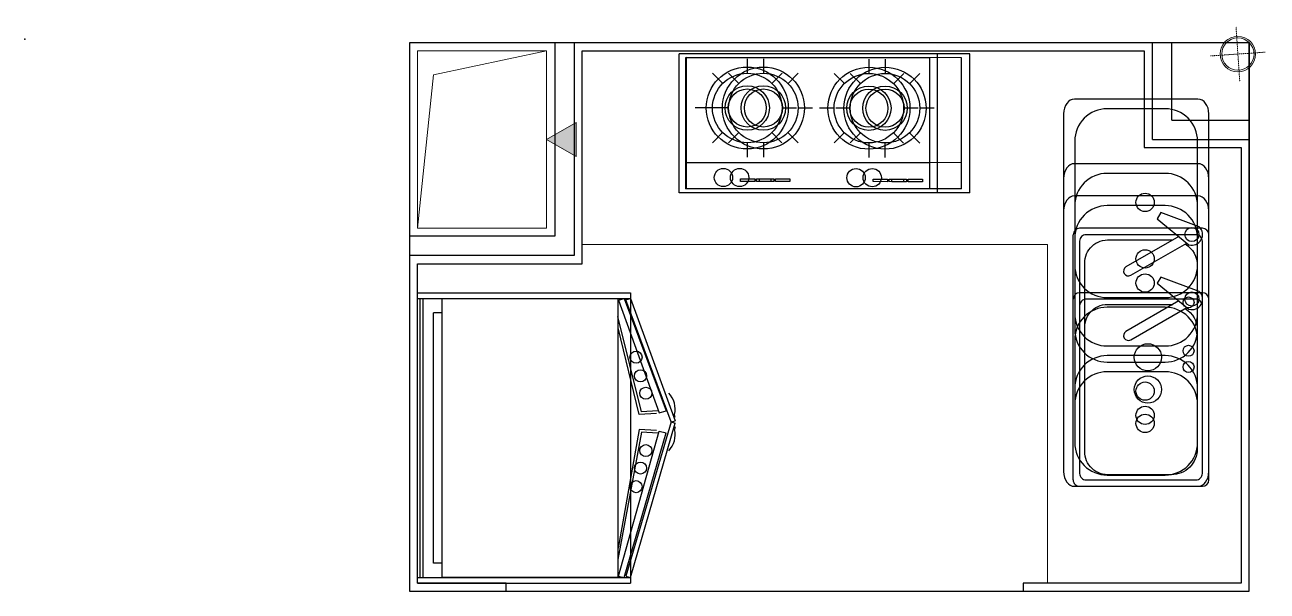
# Model space of a CAD drawing. Header units: millimetres. Extents: x -1190 to 2655, y 0 to 1755.
import ezdxf

# ---------------------------------------------------------------- set-up
doc = ezdxf.new("R2010")
doc.units = ezdxf.units.MM
doc.linetypes.add('DASH', pattern=[0.35, 0.25, -0.1])
doc.linetypes.add('DASHED2', pattern=[0.375, 0.25, -0.125])
for name, color, linetype in [('.PF-活动家具', 141, 'Continuous'), ('A-WALL-MOVE', 4, 'Continuous'), ('A-WINDOW', 2, 'Continuous'), ('A-厨卫装修线', 145, 'Continuous'), ('Sunac_Refline', 1, 'Continuous'), ('Sunac_水盆', 150, 'Continuous'), ('Sunac_灶台', 85, 'Continuous')]:
    doc.layers.add(name, color=color, linetype=linetype)
for name, color, linetype, lineweight in [('A-洁具厨具', 30, 'Continuous', 18), ('Sunac_排气道', 12, 'Continuous', 18), ('Sunac_立管', 80, 'Continuous', 18)]:
    doc.layers.add(name, color=color, linetype=linetype, lineweight=lineweight)

# ---------------------------------------------------------------- blocks, each defined once
blk = doc.blocks.new('900-660冰箱')
at = {"layer": '.PF-活动家具', "color": 250}
for p, q in [((17.8, 639.9), (366.2, 770.2)), ((400.4, 785), (22.1, 644.8)), ((371.9, 748.8), (366.2, 770.2)), ((385.3, 797.8), (377.3, 795.7)), ((400.4, 785), (397, 797.8)), ((400.4, 785), (403.9, 797.8)), ((400.4, 785), (878.8, 644.8)), ((415.6, 797.8), (423.6, 795.7)), ((428.9, 748.8), (434.7, 770.2)), ((883.1, 639.9), (434.7, 770.2)), ((22.5, 622.1), (371.9, 748.8)), ((365.9, 744.3), (368.6, 693.5)), ((374.2, 740.2), (377, 686.6)), ((426.6, 740.2), (423.8, 686.6)), ((878.3, 622.1), (428.9, 748.8)), ((434.9, 744.3), (432.3, 693.5)), ((368.6, 693.5), (73.9, 620.5)), ((432.3, 693.5), (826.9, 620.5)), ((17.8, 0), (17.8, 660)), ((22.1, 644.8), (18, 660)), ((377, 686.6), (108.8, 621.4)), ((423.8, 686.6), (792.1, 621.4)), ((878.8, 644.8), (882.8, 660)), ((882.2, 0), (882.2, 660)), ((22.5, 622.1), (17.8, 639.9)), ((18.2, 620.5), (882.6, 620.5)), ((18.2, 77.1), (18.2, 620.5)), ((878.3, 622.1), (883.1, 639.9)), ((882.6, 620.5), (882.6, 77.1)), ((882.6, 77.1), (18.2, 77.1)), ((62.6, 77.1), (62.6, 50.2)), ((838.2, 77.1), (838.2, 50.2)), ((838.2, 50.2), (62.6, 50.2)), ((882.2, 17.8), (17.8, 17.8)), ((882.2, 8.9), (17.8, 8.9))]:
    blk.add_line(p, q, dxfattribs=at)
at = {"layer": '.PF-活动家具'}
for p, q in [((17.9, 660), (397, 797.8)), ((882.9, 660), (403.9, 797.8)), ((0, 660), (900, 660)), ((0, 0), (0, 660)), ((900, 0), (900, 660)), ((900, 0), (900, 660)), ((900, 0), (900, 660)), ((900, 0), (0, 0))]:
    blk.add_line(p, q, dxfattribs=at)
at = {"layer": '.PF-活动家具', "color": 8}
blk.add_line((18.2, 83.8), (18.2, 596.1), dxfattribs=at)
at = {"layer": '.PF-活动家具', "color": 250}
for centre in [(199.7, 676.7), (257.4, 690.7), (311.5, 706.9), (489.3, 706.9), (543.4, 690.7), (601.1, 676.7)]:
    blk.add_circle(centre, 18.7, dxfattribs=at)
for centre, start, end in [((359.8, 728.2), 75.4644, 134.5356), ((441.1, 728.2), 45.4644, 104.5356)]:
    blk.add_arc(centre, 69.7, start, end, dxfattribs=at)
blk = doc.blocks.new('灶台_800')
at = {"layer": 'Sunac_灶台'}
for p, q in [((400, 0), (-400, 0)), ((-400, -430), (-400, 0)), ((400, -430), (400, 0)), ((400, -430), (-400, -430))]:
    blk.add_line(p, q, dxfattribs=at)
at = {"layer": 'Sunac_灶台', "color": 250}
for p, q in [((376.4, -11.6), (-379.8, -11.6)), ((-379.8, -11.6), (-379.8, -418.4)), ((-188.8, -15), (-188.8, -59.9)), ((187.8, -15.6), (187.7, -60.4)), ((376.4, -418.4), (376.4, -11.6)), ((-264.9, -91.3), (-296.6, -59.5)), ((-81.1, -59.8), (-112.8, -91.5)), ((111.6, -91.8), (79.9, -60.1)), ((295.5, -60.4), (263.7, -92)), ((-296.5, -167.3), (-350.3, -167.2)), ((-36.6, -167.7), (-81.4, -167.6)), ((80, -167.8), (35.1, -167.8)), ((339.9, -168.2), (295.1, -168.1)), ((-265.2, -243.4), (-296.9, -275)), ((-81.4, -275.3), (-113, -243.6)), ((111.4, -243.9), (79.6, -275.6)), ((295.2, -275.9), (263.5, -244.1)), ((-189.1, -275), (-189.2, -319.8)), ((187.4, -275.5), (187.3, -320.4)), ((376.4, -337.2), (-379.8, -337.2)), ((376.4, -418.4), (-379.8, -418.4)), ((-210.1, -395.1), (-210.1, -387.1)), ((-210.1, -387.1), (-165.6, -387.1)), ((-165.6, -395.2), (-210.1, -395.1)), ((-165.6, -387.1), (-165.6, -395.2)), ((-151.5, -395.2), (-151.5, -387.1)), ((-151.5, -387.1), (-107, -387.2)), ((-107, -395.3), (-151.5, -395.2)), ((-107, -387.2), (-107, -395.3)), ((200.5, -395.7), (200.5, -387.7)), ((200.5, -387.7), (245, -387.7)), ((245, -395.8), (200.5, -395.7)), ((245, -387.7), (245, -395.8)), ((259.1, -395.8), (259.1, -387.7)), ((259.1, -387.7), (303.6, -387.8)), ((303.6, -395.9), (259.1, -395.8)), ((303.6, -387.8), (303.6, -395.9))]:
    blk.add_line(p, q, dxfattribs=at)
for centre, radius in [((-189, -167.4), 127), ((-189, -167.4), 107.6), ((187.5, -168), 127), ((187.5, -168), 107.6), ((-189, -167.4), 68.7), ((-189, -167.4), 59), ((187.5, -168), 68.7), ((187.5, -168), 59), ((-262.7, -382.9), 28.3), ((147.9, -383.5), 28.3)]:
    blk.add_circle(centre, radius, dxfattribs=at)
blk = doc.blocks.new('水盆_单盆_600_420')
at = {"layer": 'Sunac_水盆'}
for p, q in [((280, 0), (-280, 0)), ((-300, -20), (-300, -400)), ((300, -400), (300, -20)), ((280, -420), (-280, -420))]:
    blk.add_line(p, q, dxfattribs=at)
at = {"layer": 'Sunac_水盆', "color": 250}
for p, q in [((-304.3, -29.8), (-348.7, -148.3)), ((-329.3, -159.6), (-248.8, -61.8)), ((-348.7, -148.3), (-329.3, -159.6))]:
    blk.add_line(p, q, dxfattribs=at)
blk.add_lwpolyline([(260, -20), (-260, -20, 0.414214), (-280, -40), (-280, -380, 0.414214), (-260, -400), (260, -400, 0.414214), (280, -380), (280, -40, 0.414214)], format="xyb", close=True, dxfattribs=at)
blk.add_lwpolyline([(-251.4, -73, -0.256104), (-184, -36), (184, -36, -0.414214), (264, -116), (264, -314, -0.440849), (184, -384), (-184, -384, -0.440849), (-264, -314), (-264, -116, -0.014255), (-263.9, -111.4, -0.014255)], format="xyb", dxfattribs=at)
for points in [[(-154, -241.7), (-254.1, -68.3)], [(-274.5, -93), (-180, -256.7)]]:
    blk.add_lwpolyline(points, dxfattribs=at)
for centre, radius in [((-280.5, -52.6), 21.9), ((0, -188.9), 42)]:
    blk.add_circle(centre, radius, dxfattribs=at)
at = {"layer": 'Sunac_水盆'}
for centre, start, end in [((-280, -20), 90, 180), ((280, -20), 0, 90), ((-280, -400), 180, 270), ((280, -400), 270, 0)]:
    blk.add_arc(centre, 20, start, end, dxfattribs=at)
at = {"layer": 'Sunac_水盆', "color": 250}
for centre, radius, start, end in [((-280.5, -52.6), 33, 343.8129, 136.1888), ((-167, -249.2), 15, 210.0007, 30.0007)]:
    blk.add_arc(centre, radius, start, end, dxfattribs=at)
blk = doc.blocks.new('水盆_单盆_800_420')
at = {"layer": 'Sunac_水盆'}
for p, q in [((380, 0), (-380, 0)), ((-400, -20), (-400, -400)), ((400, -400), (400, -20)), ((380, -420), (-380, -420))]:
    blk.add_line(p, q, dxfattribs=at)
at = {"layer": 'Sunac_水盆', "color": 250}
for p, q in [((-404.3, -29.8), (-448.7, -148.3)), ((-429.3, -159.6), (-348.8, -61.8)), ((-448.7, -148.3), (-429.3, -159.6))]:
    blk.add_line(p, q, dxfattribs=at)
blk.add_lwpolyline([(360, -20), (-360, -20, 0.414214), (-380, -40), (-380, -380, 0.414214), (-360, -400), (360, -400, 0.414214), (380, -380), (380, -40, 0.414214)], format="xyb", close=True, dxfattribs=at)
blk.add_lwpolyline([(-351.4, -73, -0.256104), (-284, -36), (284, -36, -0.414214), (364, -116), (364, -314, -0.440849), (284, -384), (-284, -384, -0.440849), (-364, -314), (-364, -116, -0.014255), (-363.9, -111.4, -0.014255)], format="xyb", dxfattribs=at)
for points in [[(-254, -241.7), (-354.1, -68.3)], [(-374.5, -93), (-280, -256.7)]]:
    blk.add_lwpolyline(points, dxfattribs=at)
for centre, radius in [((-380.5, -52.6), 21.9), ((0, -188.9), 42)]:
    blk.add_circle(centre, radius, dxfattribs=at)
at = {"layer": 'Sunac_水盆'}
for centre, start, end in [((-380, -20), 90, 180), ((380, -20), 0, 90), ((-380, -400), 180, 270), ((380, -400), 270, 0)]:
    blk.add_arc(centre, 20, start, end, dxfattribs=at)
at = {"layer": 'Sunac_水盆', "color": 250}
for centre, radius, start, end in [((-380.5, -52.6), 33, 343.8129, 136.1888), ((-267, -249.2), 15, 210.0007, 30.0007)]:
    blk.add_arc(centre, radius, start, end, dxfattribs=at)
blk = doc.blocks.new('水盆_双盆_900_450')
at = {"layer": 'Sunac_水盆'}
for points in [[(404.5, 0), (-404.5, 0)], [(-450, -34.1), (-450, -415.9)], [(450, -415.9), (450, -34.1)], [(-404.5, -450), (404.5, -450)]]:
    blk.add_lwpolyline(points, dxfattribs=at)
at = {"layer": 'Sunac_水盆', "color": 250}
for points in [[(65, -315), (65, -135, 0.414214), (-35, -35), (-320, -35, 0.414214), (-420, -135), (-420, -315, 0.414214), (-320, -415), (-35, -415, 0.414214)], [(315, -35), (195, -35, 0.414214), (95, -135), (95, -315, 0.414214), (195, -415), (315, -415, 0.414214), (415, -315), (415, -135, 0.414214)]]:
    blk.add_lwpolyline(points, format="xyb", close=True, dxfattribs=at)
for centre, radius in [((80, -63), 17), ((-180, -197.3), 28.4), ((255, -197.3), 28.4)]:
    blk.add_circle(centre, radius, dxfattribs=at)
at = {"layer": 'Sunac_水盆'}
for centre, major_axis, start_param, end_param in [((404.5, -34.1), (45.5, 0), 0, 1.570796), ((-404.5, -34.1), (-45.5, 0), -1.570796, 0), ((-404.5, -415.9), (-45.5, 0), 0, 1.570796), ((404.5, -415.9), (45.5, 0), 4.712389, 6.283185)]:
    blk.add_ellipse(centre, major_axis=major_axis, ratio=0.750045, start_param=start_param, end_param=end_param, dxfattribs=at)
blk = doc.blocks.new('水盆_双盆_1000_450')
at = {"layer": 'Sunac_水盆'}
for points in [[(454.5, 0), (-454.5, 0)], [(-500, -34.1), (-500, -415.9)], [(500, -415.9), (500, -34.1)], [(-454.5, -450), (454.5, -450)]]:
    blk.add_lwpolyline(points, dxfattribs=at)
at = {"layer": 'Sunac_水盆', "color": 250}
for points in [[(65, -315), (65, -135, 0.414214), (-35, -35), (-370, -35, 0.414214), (-470, -135), (-470, -315, 0.414214), (-370, -415), (-35, -415, 0.414214)], [(365, -35), (195, -35, 0.414214), (95, -135), (95, -315, 0.414214), (195, -415), (365, -415, 0.414214), (465, -315), (465, -135, 0.414214)]]:
    blk.add_lwpolyline(points, format="xyb", close=True, dxfattribs=at)
for centre, radius in [((80, -63), 17), ((-205, -197.3), 28.4), ((280, -197.3), 28.4)]:
    blk.add_circle(centre, radius, dxfattribs=at)
at = {"layer": 'Sunac_水盆'}
for centre, major_axis, start_param, end_param in [((454.5, -34.1), (45.5, 0), 0, 1.570796), ((-454.5, -34.1), (-45.5, 0), -1.570796, 0), ((-454.5, -415.9), (-45.5, 0), 0, 1.570796), ((454.5, -415.9), (45.5, 0), 4.712389, 6.283185)]:
    blk.add_ellipse(centre, major_axis=major_axis, ratio=0.750045, start_param=start_param, end_param=end_param, dxfattribs=at)
blk = doc.blocks.new('水盆_双盆_1200_450')
at = {"layer": 'Sunac_水盆'}
for points in [[(554.5, 0), (-554.5, 0)], [(-600, -34.1), (-600, -415.9)], [(600, -415.9), (600, -34.1)], [(-554.5, -450), (554.5, -450)]]:
    blk.add_lwpolyline(points, dxfattribs=at)
at = {"layer": 'Sunac_水盆', "color": 250}
for points in [[(15, -315), (15, -135, 0.414214), (-85, -35), (-470, -35, 0.414214), (-570, -135), (-570, -315, 0.414214), (-470, -415), (-85, -415, 0.414214)], [(465, -35), (145, -35, 0.414214), (45, -135), (45, -315, 0.414214), (145, -415), (465, -415, 0.414214), (565, -315), (565, -135, 0.414214)]]:
    blk.add_lwpolyline(points, format="xyb", close=True, dxfattribs=at)
for centre, radius in [((30, -63), 17), ((-280, -197.3), 28.4), ((305, -197.3), 28.4)]:
    blk.add_circle(centre, radius, dxfattribs=at)
at = {"layer": 'Sunac_水盆'}
for centre, major_axis, start_param, end_param in [((554.5, -34.1), (45.5, 0), 0, 1.570796), ((-554.5, -34.1), (-45.5, 0), -1.570796, 0), ((-554.5, -415.9), (-45.5, 0), 0, 1.570796), ((554.5, -415.9), (45.5, 0), 4.712389, 6.283185)]:
    blk.add_ellipse(centre, major_axis=major_axis, ratio=0.750045, start_param=start_param, end_param=end_param, dxfattribs=at)
blk = doc.blocks.new('灶台_900')
at = {"layer": 'Sunac_灶台'}
for p, q in [((450, 0), (-450, 0)), ((-450, -430), (-450, 0)), ((450, -430), (450, 0)), ((450, -430), (-450, -430))]:
    blk.add_line(p, q, dxfattribs=at)
at = {"layer": 'Sunac_灶台', "color": 250}
for p, q in [((424.4, -11.6), (-427.9, -11.2)), ((-427.9, -11.2), (-427.9, -418)), ((-188.8, -15), (-188.8, -59.9)), ((187.8, -15.6), (187.7, -60.4)), ((424.4, -418.4), (424.4, -11.6)), ((-264.9, -91.3), (-296.6, -59.5)), ((-81.1, -59.8), (-112.8, -91.5)), ((111.6, -91.8), (79.9, -60.1)), ((295.5, -60.4), (263.7, -92)), ((-296.5, -167.3), (-377.3, -167)), ((-36.6, -167.7), (-81.4, -167.6)), ((80, -167.8), (35.1, -167.8)), ((339.9, -168.2), (295.1, -168.1)), ((-265.2, -243.4), (-296.9, -275)), ((-81.4, -275.3), (-113, -243.6)), ((111.4, -243.9), (79.6, -275.6)), ((295.2, -275.9), (263.5, -244.1)), ((-189.1, -275), (-189.2, -319.8)), ((187.4, -275.5), (187.3, -320.4)), ((424.4, -337.2), (-427.9, -336.8)), ((424.4, -418.4), (-427.9, -418)), ((-210.1, -395.1), (-210.1, -387.1)), ((-210.1, -387.1), (-165.6, -387.1)), ((-165.6, -395.2), (-210.1, -395.1)), ((-165.6, -387.1), (-165.6, -395.2)), ((-151.5, -395.2), (-151.5, -387.1)), ((-151.5, -387.1), (-107, -387.2)), ((-107, -395.3), (-151.5, -395.2)), ((-107, -387.2), (-107, -395.3)), ((200.5, -395.7), (200.5, -387.7)), ((200.5, -387.7), (245, -387.7)), ((245, -395.8), (200.5, -395.7)), ((245, -387.7), (245, -395.8)), ((259.1, -395.8), (259.1, -387.7)), ((259.1, -387.7), (303.6, -387.8)), ((303.6, -395.9), (259.1, -395.8)), ((303.6, -387.8), (303.6, -395.9))]:
    blk.add_line(p, q, dxfattribs=at)
for centre, radius in [((-189, -167.4), 127), ((-189, -167.4), 107.6), ((187.5, -168), 127), ((187.5, -168), 107.6), ((-189, -167.4), 68.7), ((-189, -167.4), 59), ((187.5, -168), 68.7), ((187.5, -168), 59), ((-262.7, -382.9), 28.3), ((147.9, -383.5), 28.3)]:
    blk.add_circle(centre, radius, dxfattribs=at)
blk = doc.blocks.new('立管_170_170')
at = {"layer": 'Sunac_立管', "linetype": 'DASH', "ltscale": 0.2}
for p, q in [((0, 85), (0, -85)), ((-85, 0), (85, 0))]:
    blk.add_line(p, q, dxfattribs=at)
at = {"layer": 'Sunac_立管'}
for radius in [55, 50]:
    blk.add_circle((0, 0), radius, dxfattribs=at)

msp = doc.modelspace()

# ---------------------------------------------------------------- hatches: boundary and pattern name
at = {"layer": 'Sunac_排气道', "ltscale": 0.5}
msp.add_hatch(color=256, dxfattribs=at).paths.add_polyline_path([(425, 1400), (516.1, 1347.4), (516.1, 1452.6)])

# ---------------------------------------------------------------- linework, layer by layer
at = {"layer": 'A-WALL-MOVE'}
for p, q in [((450, 1700), (450, 1100)), ((510, 1700), (510, 1040)), ((2300, 1400), (2300, 1700)), ((2360, 1460), (2360, 1700)), ((2360, 1460), (2600, 1460)), ((2300, 1400), (2600, 1400)), ((450, 1100), (0, 1100)), ((510, 1040), (0, 1040))]:
    msp.add_line(p, q, dxfattribs=at)
msp.add_lwpolyline([(0, 0), (2600, 0), (2600, 1700), (0, 1700)], close=True, dxfattribs=at)
at = {"layer": 'A-WINDOW'}
for p, q in [((2600, 1700), (2600, 500)), ((300, 0), (1900, 0))]:
    msp.add_line(p, q, dxfattribs=at)
at = {"layer": 'A-厨卫装修线', "color": 6}
msp.add_lwpolyline([(300, 0), (300, 25), (25, 25), (25, 1015), (535, 1015), (535, 1675), (2275, 1675), (2275, 1375), (2575, 1375), (2575, 25), (1900, 25), (1900, 0)], dxfattribs=at)
at = {"layer": 'A-洁具厨具'}
msp.add_lwpolyline([(1975, 25), (1975, 1075), (655, 1075), (655, 1075), (535, 1075)], dxfattribs=at)
at = {"layer": 'Sunac_Refline'}
msp.add_point((-1190.3, 1710.6), dxfattribs=at)
at = {"layer": 'Sunac_排气道', "linetype": 'DASHED2'}
msp.add_lwpolyline([(450, 1100), (0, 1100), (0, 1700), (450, 1700)], close=True, dxfattribs=at)
at = {"layer": 'Sunac_排气道', "ltscale": 0.5}
for points in [[(425, 1125), (25, 1125), (25, 1675), (425, 1675)], [(425, 1400), (516.1, 1347.4), (516.1, 1452.6)]]:
    msp.add_lwpolyline(points, close=True, dxfattribs=at)
msp.add_lwpolyline([(425, 1675), (75, 1600), (25, 1125)], dxfattribs=at)

# ---------------------------------------------------------------- block references
for name, p, rotation in [('立管_170_170', (2564.8, 1664.8), 273.9244952629973), ('灶台_800', (1235, 1665), 359.9931527991734), ('水盆_双盆_1200_450', (2475, 925), 270), ('水盆_双盆_1000_450', (2475, 825), 270), ('水盆_双盆_900_450', (2475, 775), 270), ('水盆_单盆_800_420', (2475, 725), 270), ('水盆_单盆_600_420', (2475, 625), 270), ('900-660冰箱', (25, 925), 270)]:
    msp.add_blockref(name, p, dxfattribs=dict(rotation=rotation))
msp.add_blockref('灶台_900', (1285, 1665))

doc.saveas('drawing.dxf')
